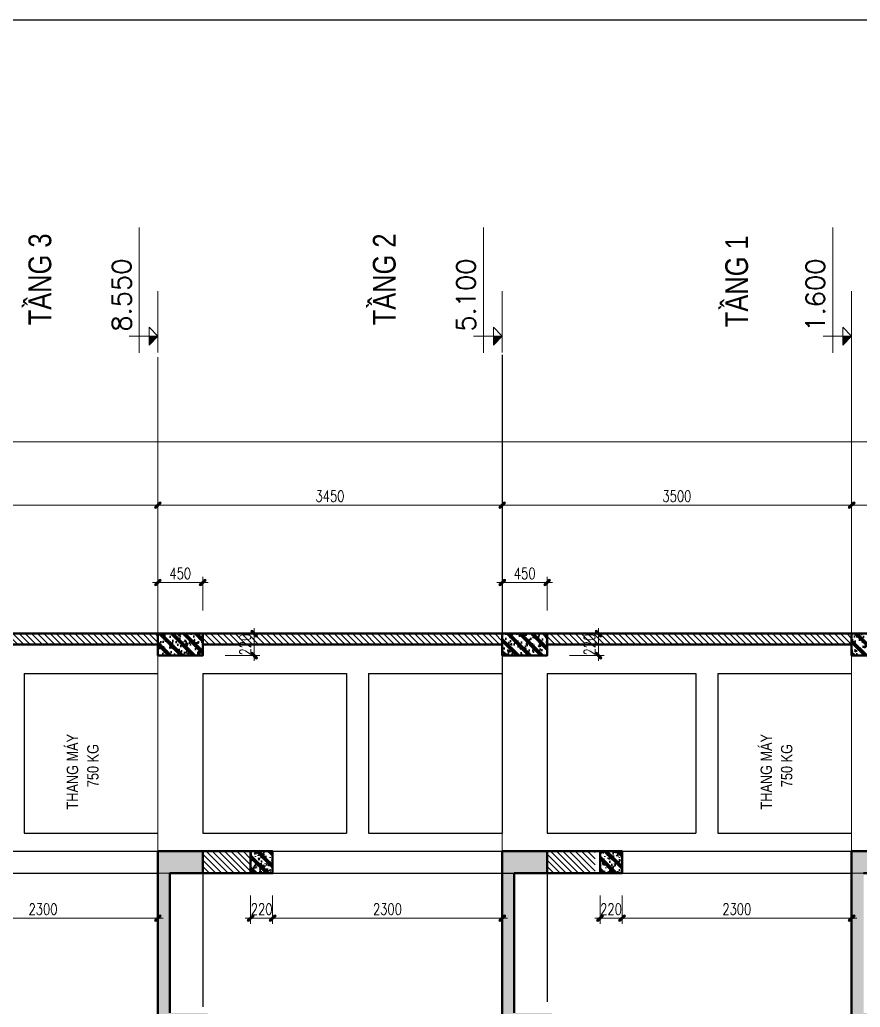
# Model space of a CAD drawing. Extents: x -165145 to 691808, y -202842 to 311040.
# Drawn here: x 63747 to 72166, y 47736 to 57630 of the extents above; entities that cross this region are included whole.
import ezdxf

# ---------------------------------------------------------------- set-up
doc = ezdxf.new("R2010")
doc.units = 0
doc.header["$LTSCALE"] = 10
doc.header["$MEASUREMENT"] = 0
for name, pattern in [('ACAD_ISO04W100', [30, 24, -3, 0, -3]), ('HIDDEN', [2.3807, 1.587, -0.7937]), ('TIM', [26.01, 10, -3, 0.01, -3, 10])]:
    doc.linetypes.add(name, pattern=pattern)
doc.layers.get('0').update_dxf_attribs({"linetype": 'CONTINUOUS'})
doc.layers.get('Defpoints').update_dxf_attribs({"color": 5, "linetype": 'CONTINUOUS'})
for name, color, linetype, lineweight in [('ARROWS', 1, 'CONTINUOUS', 0), ('DIM', 8, 'CONTINUOUS', 13), ('GE_KC_NETKHUAT', 9, 'HIDDEN', 20), ('netchia', 2, 'CONTINUOUS', 20), ('TEXT', 4, 'CONTINUOUS', 20), ('THAY', 147, 'CONTINUOUS', 25), ('TIM TRUC', 8, 'ACAD_ISO04W100', 5), ('TRUC', 251, 'TIM', 5), ('wall', 7, 'CONTINUOUS', 50)]:
    doc.layers.add(name, color=color, linetype=linetype, lineweight=lineweight)
doc.styles.add('ROMANS', font='romans', dxfattribs={"width": 0.75, "bigfont": 'vns'})
doc.styles.add('VNCC-Arial', font='arial.ttf', dxfattribs={"width": 0.8})
doc.dimstyles.new('fit0.75', dxfattribs={"dimscale": 0.5625, "dimtxt": 200, "dimasz": 75, "dimexe": 100, "dimexo": 400, "dimgap": 0.03, "dimtad": 0, "dimdec": 0, "dimdsep": 46, "dimtxsty": 'ROMANS', "dimblk": 'alex', "dimcen": 150, "dimclrd": 8, "dimclre": 8, "dimclrt": 7, "dimaunit": 1, "dimadec": 0, "dimazin": 0, "dimtfac": 0.072, "dimtdec": 0, "dimtix": 1, "dimtmove": 2, "dimatfit": 3, "dimldrblk": 'a-01', "dimfxl": 100, "dimtvp": 0.8, "dimtolj": 1, "dimarcsym": 0})
pattern_1 = [(50, (17468.87, 11417.71), (143.452, -12.5504), [15, -165]), (355, (17468.87, 11417.71), (-27.7503, 150.4384), [12, -132]), (100.4514, (17480.82, 11416.66), (115.7019, 137.888), [12.748, -140.2284]), (46.1842, (17468.87, 11457.7), (213.4482, -33.1038), [22.5, -247.5]), (96.6356, (17486.66, 11454.95), (186.9325, 194.8236), [19.122, -210.3426]), (351.1842, (17468.87, 11457.7), (186.9324, 194.8237), [18, -198]), (21, (17488.87, 11447.71), (119.3814, -80.5238), [15, -165]), (326, (17488.87, 11447.71), (48.663, 145.03), [12, -132]), (71.4514, (17498.82, 11441), (168.0445, 64.506), [12.748, -140.2284]), (37.5, (17468.87, 11417.71), (2.43197, 66.57877), [0, -130.4, 0, -134, 0, -132.5]), (7.5, (17468.87, 11417.71), (52.6139, 78.88234), [0, -76.4, 0, -127.4, 0, -50.5]), (327.5, (17424.27, 11417.71), (106.7645, -4.51097), [0, -50, 0, -156, 0, -207]), (317.5, (17404.27, 11417.71), (116.6372, 20.021), [0, -65, 0, -103.6, 0, -147]), (45, (17468.87, 11417.71), (-60.1041, 60.1041), []), (45, (17468.87, 11442.21), (-60.1041, 60.1041), [])]

# ---------------------------------------------------------------- blocks, each defined once
blk = doc.blocks.new('alex')
at = {"layer": 'ARROWS'}
h = blk.add_hatch(color=1, dxfattribs=at)
edge = h.paths.add_edge_path()
edge.add_line((0.4, 0.74), (-0.74, -0.4))
edge.add_ellipse((-0.57, -0.57), major_axis=(0.17, 0.17), ratio=1, start_angle=90, end_angle=270)
edge.add_line((-0.4, -0.74), (0.74, 0.4))
edge.add_ellipse((0.57, 0.57), major_axis=(0.17, 0.17), ratio=1, start_angle=270, end_angle=450)
blk.add_lwpolyline([(0.4, 0.74), (-0.74, -0.4, 1), (-0.4, -0.74), (0.74, 0.4, 1)], format="xyb", close=True, dxfattribs=at)
at = {"layer": 'netchia', "color": 2}
for p, q in [((1.27, 0), (-1.27, 0)), ((0, -1.27), (0, 1.27))]:
    blk.add_line(p, q, dxfattribs=at)
blk = doc.blocks.new('*D2749')
at = {"layer": 'Defpoints', "color": 0, "ltscale": 3, "transparency": 16777216}
for p in [(72427.1, 48589.4), (72427.1, 48139.4), (72931.3, 48139.4)]:
    blk.add_point(p, dxfattribs=at)
at = {"layer": 'DIM', "color": 8, "lineweight": -2, "ltscale": 3, "transparency": 16777216}
for p, q in [((72652.1, 48589.4), (72987.6, 48589.4)), ((72931.3, 48547.2), (72931.3, 48181.6)), ((72652.1, 48139.4), (72987.6, 48139.4))]:
    blk.add_line(p, q, dxfattribs=at)
at = {"layer": 'DIM', "color": 8, "lineweight": -2, "ltscale": 3, "transparency": 16777216, "xscale": 42.1875, "yscale": 42.1875, "zscale": 42.1875}
for p, rotation in [((72931.3, 48589.4), 90.00043988019083), ((72931.3, 48139.4), 270.0004398801908)]:
    blk.add_blockref('alex', p, dxfattribs=dict(at, rotation=rotation))
at = {"layer": 'DIM', "color": 7, "ltscale": 3, "transparency": 16777216, "insert": (73021.3, 48364.4), "char_height": 112.5, "attachment_point": 5, "rotation": 270.00044, "style": 'ROMANS'}
blk.add_mtext('\\A1;450', dxfattribs=at)
blk = doc.blocks.new('a-01')
at = {"layer": 'ARROWS'}
blk.add_hatch(color=256, dxfattribs=at).paths.add_polyline_path([(-1.8, 0.49), (-1.8, -0.49), (0, 0)])
at = {"layer": 'netchia'}
blk.add_lwpolyline([(-1.8, 0.49), (-1.8, -0.49), (0, 0), (0, 0)], close=True, dxfattribs=at)
blk = doc.blocks.new('*D2767')
at = {"layer": 'Defpoints', "color": 0, "ltscale": 3, "transparency": 16777216}
for p in [(72427.1, 45139.4), (72427.1, 44689.4), (72931.4, 44689.4)]:
    blk.add_point(p, dxfattribs=at)
at = {"layer": 'DIM', "color": 8, "lineweight": -2, "ltscale": 3, "transparency": 16777216}
for p, q in [((72652.1, 45139.4), (72987.6, 45139.4)), ((72931.4, 45097.2), (72931.4, 44731.6)), ((72652.1, 44689.4), (72987.6, 44689.4))]:
    blk.add_line(p, q, dxfattribs=at)
at = {"layer": 'DIM', "color": 8, "lineweight": -2, "ltscale": 3, "transparency": 16777216, "xscale": 42.1875, "yscale": 42.1875, "zscale": 42.1875}
for p, rotation in [((72931.4, 45139.4), 90.00043988019083), ((72931.4, 44689.4), 270.0004398801908)]:
    blk.add_blockref('alex', p, dxfattribs=dict(at, rotation=rotation))
at = {"layer": 'DIM', "color": 7, "ltscale": 3, "transparency": 16777216, "insert": (73021.4, 44914.4), "char_height": 112.5, "attachment_point": 5, "rotation": 270.00044, "style": 'ROMANS'}
blk.add_mtext('\\A1;450', dxfattribs=at)
blk = doc.blocks.new('*D2771')
at = {"layer": 'Defpoints', "color": 0, "ltscale": 3, "transparency": 16777216}
for p in [(70019, 43939.4), (69568.6, 41639.4), (70019, 41639.4)]:
    blk.add_point(p, dxfattribs=at)
at = {"layer": 'DIM', "color": 8, "lineweight": -2, "ltscale": 3, "transparency": 16777216}
for p, q in [((69794, 43939.4), (69512.4, 43939.4)), ((69568.6, 43897.2), (69568.6, 41681.6)), ((69794, 41639.4), (69512.4, 41639.4))]:
    blk.add_line(p, q, dxfattribs=at)
at = {"layer": 'DIM', "color": 8, "lineweight": -2, "ltscale": 3, "transparency": 16777216, "xscale": 42.1875, "yscale": 42.1875, "zscale": 42.1875}
for p, rotation in [((69568.6, 43939.4), 90.00043988019083), ((69568.6, 41639.4), 270.0004398801908)]:
    blk.add_blockref('alex', p, dxfattribs=dict(at, rotation=rotation))
at = {"layer": 'DIM', "color": 7, "ltscale": 3, "transparency": 16777216, "insert": (69658.6, 42789.4), "char_height": 112.5, "attachment_point": 5, "rotation": 270.00044, "style": 'ROMANS'}
blk.add_mtext('\\A1;2300', dxfattribs=at)
blk = doc.blocks.new('*D2772')
at = {"layer": 'Defpoints', "color": 0, "ltscale": 3, "transparency": 16777216}
for p in [(70019, 44159.4), (69568.6, 43939.4), (70019, 43939.4)]:
    blk.add_point(p, dxfattribs=at)
at = {"layer": 'DIM', "color": 8, "lineweight": -2, "ltscale": 3, "transparency": 16777216}
for p, q in [((69794, 44159.4), (69512.4, 44159.4)), ((69568.6, 44117.2), (69568.6, 43981.6)), ((69794, 43939.4), (69512.4, 43939.4))]:
    blk.add_line(p, q, dxfattribs=at)
at = {"layer": 'DIM', "color": 8, "lineweight": -2, "ltscale": 3, "transparency": 16777216, "xscale": 42.1875, "yscale": 42.1875, "zscale": 42.1875}
for p, rotation in [((69568.6, 44159.4), 90.00043988019083), ((69568.6, 43939.4), 270.0004398801908)]:
    blk.add_blockref('alex', p, dxfattribs=dict(at, rotation=rotation))
at = {"layer": 'DIM', "color": 7, "ltscale": 3, "transparency": 16777216, "insert": (69658.6, 44049.4), "char_height": 112.5, "attachment_point": 5, "rotation": 270.00044, "style": 'ROMANS'}
blk.add_mtext('\\A1;220', dxfattribs=at)
blk = doc.blocks.new('*D2773')
at = {"layer": 'Defpoints', "color": 0, "ltscale": 3, "transparency": 16777216}
for p in [(70019, 47439.4), (69568.6, 45139.4), (70019, 45139.4)]:
    blk.add_point(p, dxfattribs=at)
at = {"layer": 'DIM', "color": 8, "lineweight": -2, "ltscale": 3, "transparency": 16777216}
for p, q in [((69794, 47439.4), (69512.3, 47439.4)), ((69568.6, 47397.2), (69568.6, 45181.6)), ((69794, 45139.4), (69512.3, 45139.4))]:
    blk.add_line(p, q, dxfattribs=at)
at = {"layer": 'DIM', "color": 8, "lineweight": -2, "ltscale": 3, "transparency": 16777216, "xscale": 42.1875, "yscale": 42.1875, "zscale": 42.1875}
for p, rotation in [((69568.6, 47439.4), 90.00043988019083), ((69568.6, 45139.4), 270.0004398801908)]:
    blk.add_blockref('alex', p, dxfattribs=dict(at, rotation=rotation))
at = {"layer": 'DIM', "color": 7, "ltscale": 3, "transparency": 16777216, "insert": (69658.6, 46289.4), "char_height": 112.5, "attachment_point": 5, "rotation": 270.00044, "style": 'ROMANS'}
blk.add_mtext('\\A1;2300', dxfattribs=at)
blk = doc.blocks.new('*D2774')
at = {"layer": 'Defpoints', "color": 0, "ltscale": 3, "transparency": 16777216}
for p in [(70019, 47659.4), (69568.6, 47439.4), (70019, 47439.4)]:
    blk.add_point(p, dxfattribs=at)
at = {"layer": 'DIM', "color": 8, "lineweight": -2, "ltscale": 3, "transparency": 16777216}
for p, q in [((69794, 47659.4), (69512.3, 47659.4)), ((69568.6, 47617.2), (69568.6, 47481.6)), ((69794, 47439.4), (69512.3, 47439.4))]:
    blk.add_line(p, q, dxfattribs=at)
at = {"layer": 'DIM', "color": 8, "lineweight": -2, "ltscale": 3, "transparency": 16777216, "xscale": 42.1875, "yscale": 42.1875, "zscale": 42.1875}
for p, rotation in [((69568.6, 47659.4), 90.00043988019083), ((69568.6, 47439.4), 270.0004398801908)]:
    blk.add_blockref('alex', p, dxfattribs=dict(at, rotation=rotation))
at = {"layer": 'DIM', "color": 7, "ltscale": 3, "transparency": 16777216, "insert": (69658.6, 47549.4), "char_height": 112.5, "attachment_point": 5, "rotation": 270.00044, "style": 'ROMANS'}
blk.add_mtext('\\A1;220', dxfattribs=at)
blk = doc.blocks.new('*D2775')
at = {"layer": 'Defpoints', "color": 0, "ltscale": 3, "transparency": 16777216}
for p in [(70019, 50889.4), (69568.6, 48589.4), (70019, 48589.4)]:
    blk.add_point(p, dxfattribs=at)
at = {"layer": 'DIM', "color": 8, "lineweight": -2, "ltscale": 3, "transparency": 16777216}
for p, q in [((69794, 50889.4), (69512.3, 50889.4)), ((69568.5, 50847.2), (69568.6, 48631.6)), ((69794, 48589.4), (69512.3, 48589.4))]:
    blk.add_line(p, q, dxfattribs=at)
at = {"layer": 'DIM', "color": 8, "lineweight": -2, "ltscale": 3, "transparency": 16777216, "xscale": 42.1875, "yscale": 42.1875, "zscale": 42.1875}
for p, rotation in [((69568.5, 50889.4), 90.00043988019083), ((69568.6, 48589.4), 270.0004398801908)]:
    blk.add_blockref('alex', p, dxfattribs=dict(at, rotation=rotation))
at = {"layer": 'DIM', "color": 7, "ltscale": 3, "transparency": 16777216, "insert": (69658.6, 49739.4), "char_height": 112.5, "attachment_point": 5, "rotation": 270.00044, "style": 'ROMANS'}
blk.add_mtext('\\A1;2300', dxfattribs=at)
blk = doc.blocks.new('*D2789')
at = {"layer": 'Defpoints', "color": 0, "ltscale": 3, "transparency": 16777216}
for p in [(72427.1, 41639.4), (73706.6, 41639.4), (72427.2, 40039.8)]:
    blk.add_point(p, dxfattribs=at)
at = {"layer": 'DIM', "color": 8, "lineweight": -2, "ltscale": 3, "transparency": 16777216}
for p, q in [((72652.1, 41639.4), (73762.8, 41639.4)), ((73706.6, 40082), (73706.6, 41597.2)), ((72652.2, 40039.8), (73762.9, 40039.9))]:
    blk.add_line(p, q, dxfattribs=at)
at = {"layer": 'DIM', "color": 8, "lineweight": -2, "ltscale": 3, "transparency": 16777216, "xscale": 42.1875, "yscale": 42.1875, "zscale": 42.1875}
for p, rotation in [((73706.6, 41639.4), 90.00043988019083), ((73706.6, 40039.9), 270.0004398801908)]:
    blk.add_blockref('alex', p, dxfattribs=dict(at, rotation=rotation))
at = {"layer": 'DIM', "color": 7, "ltscale": 3, "transparency": 16777216, "insert": (73796.6, 40839.6), "char_height": 112.5, "attachment_point": 5, "rotation": 270.00044, "style": 'ROMANS'}
blk.add_mtext('\\A1;1600', dxfattribs=at)
blk = doc.blocks.new('*D2790')
at = {"layer": 'Defpoints', "color": 0, "ltscale": 3, "transparency": 16777216}
for p in [(72427.1, 45139.8), (73706.6, 45139.8), (72427.1, 41639.4)]:
    blk.add_point(p, dxfattribs=at)
at = {"layer": 'DIM', "color": 8, "lineweight": -2, "ltscale": 3, "transparency": 16777216}
for p, q in [((72652.1, 45139.8), (73762.8, 45139.8)), ((73706.6, 41681.6), (73706.6, 45097.6)), ((72652.1, 41639.4), (73762.8, 41639.4))]:
    blk.add_line(p, q, dxfattribs=at)
at = {"layer": 'DIM', "color": 8, "lineweight": -2, "ltscale": 3, "transparency": 16777216, "xscale": 42.1875, "yscale": 42.1875, "zscale": 42.1875}
for p, rotation in [((73706.6, 45139.8), 90.00043988019083), ((73706.6, 41639.4), 270.0004398801908)]:
    blk.add_blockref('alex', p, dxfattribs=dict(at, rotation=rotation))
at = {"layer": 'DIM', "color": 7, "ltscale": 3, "transparency": 16777216, "insert": (73796.6, 43389.6), "char_height": 112.5, "attachment_point": 5, "rotation": 270.00044, "style": 'ROMANS'}
blk.add_mtext('\\A1;3500', dxfattribs=at)
blk = doc.blocks.new('*D2791')
at = {"layer": 'Defpoints', "color": 0, "ltscale": 3, "transparency": 16777216}
for p in [(72427.1, 48589.4), (73706.5, 48589.4), (72427.1, 45139.8)]:
    blk.add_point(p, dxfattribs=at)
at = {"layer": 'DIM', "color": 8, "lineweight": -2, "ltscale": 3, "transparency": 16777216}
for p, q in [((72652.1, 48589.4), (73762.8, 48589.4)), ((73706.6, 45182), (73706.5, 48547.2)), ((72652.1, 45139.8), (73762.8, 45139.8))]:
    blk.add_line(p, q, dxfattribs=at)
at = {"layer": 'DIM', "color": 8, "lineweight": -2, "ltscale": 3, "transparency": 16777216, "xscale": 42.1875, "yscale": 42.1875, "zscale": 42.1875}
for p, rotation in [((73706.5, 48589.4), 90.00043988019083), ((73706.6, 45139.8), 270.0004398801908)]:
    blk.add_blockref('alex', p, dxfattribs=dict(at, rotation=rotation))
at = {"layer": 'DIM', "color": 7, "ltscale": 3, "transparency": 16777216, "insert": (73796.6, 46864.6), "char_height": 112.5, "attachment_point": 5, "rotation": 270.00044, "style": 'ROMANS'}
blk.add_mtext('\\A1;3450', dxfattribs=at)
blk = doc.blocks.new('*D2792')
at = {"layer": 'Defpoints', "color": 0, "ltscale": 3, "transparency": 16777216}
for p in [(72427.1, 52039.4), (73706.5, 52039.4), (72427.1, 48589.4)]:
    blk.add_point(p, dxfattribs=at)
at = {"layer": 'DIM', "color": 8, "lineweight": -2, "ltscale": 3, "transparency": 16777216}
for p, q in [((72652.1, 52039.4), (73762.8, 52039.4)), ((73706.5, 48631.6), (73706.5, 51997.2)), ((72652.1, 48589.4), (73762.8, 48589.4))]:
    blk.add_line(p, q, dxfattribs=at)
at = {"layer": 'DIM', "color": 8, "lineweight": -2, "ltscale": 3, "transparency": 16777216, "xscale": 42.1875, "yscale": 42.1875, "zscale": 42.1875}
for p, rotation in [((73706.5, 52039.4), 90.00043988019083), ((73706.5, 48589.4), 270.0004398801908)]:
    blk.add_blockref('alex', p, dxfattribs=dict(at, rotation=rotation))
at = {"layer": 'DIM', "color": 7, "ltscale": 3, "transparency": 16777216, "insert": (73796.5, 50314.4), "char_height": 112.5, "attachment_point": 5, "rotation": 270.00044, "style": 'ROMANS'}
blk.add_mtext('\\A1;3450', dxfattribs=at)
blk = doc.blocks.new('cot0.000')
at = {"linetype": 'ByBlock', "ltscale": 0.5}
blk.add_hatch(color=7, dxfattribs=at).paths.add_polyline_path([(0, 64.9), (-67.1, 64.9), (0, 0)])
at = {"color": 7, "linetype": 'ByBlock', "ltscale": 0.5}
for p, q in [((0, 212.1), (0, 0)), ((-123.6, 138.4), (806.7, 138.4)), ((-121.4, 0), (332.4, 0)), ((0, 0), (-67.1, 64.9)), ((-67.1, 64.9), (67.1, 64.9)), ((0, 0), (67.1, 64.9))]:
    blk.add_line(p, q, dxfattribs=at)
at = {"color": 7, "linetype": 'ByBlock', "ltscale": 0.5, "style": 'ROMANS'}
blk.add_attdef('%%P0.000', (33.1, 198.5), '', height=140.6, dxfattribs=at)
blk = doc.blocks.new('*D2804')
at = {"layer": 'Defpoints', "color": 0, "transparency": 16777216}
for p in [(72418.8, 65089.4), (72548.5, 40039.9), (74339.4, 40039.9)]:
    blk.add_point(p, dxfattribs=at)
at = {"layer": 'DIM', "color": 8, "lineweight": -2, "transparency": 16777216}
for p, q in [((72643.8, 65089.4), (74395.6, 65089.4)), ((74339.4, 65047.2), (74339.4, 40082)), ((72773.5, 40039.9), (74395.6, 40039.9))]:
    blk.add_line(p, q, dxfattribs=at)
at = {"layer": 'DIM', "color": 8, "lineweight": -2, "transparency": 16777216, "xscale": 42.1875, "yscale": 42.1875, "zscale": 42.1875}
for p, rotation in [((74339.4, 65089.4), 90), ((74339.4, 40039.9), 270)]:
    blk.add_blockref('alex', p, dxfattribs=dict(at, rotation=rotation))
at = {"layer": 'DIM', "color": 7, "transparency": 16777216, "insert": (74249.4, 52564.6), "char_height": 112.5, "attachment_point": 5, "rotation": 90, "style": 'ROMANS'}
blk.add_mtext('\\A1;25050', dxfattribs=at)
blk = doc.blocks.new('*D2807')
at = {"layer": 'Defpoints', "color": 0, "transparency": 16777216}
for p in [(72199, 48139.4), (72419, 48139.4), (72199, 47624.7)]:
    blk.add_point(p, dxfattribs=at)
at = {"layer": 'DIM', "color": 8, "lineweight": -2, "transparency": 16777216}
for p, q in [((72199, 47914.4), (72199, 47568.5)), ((72419, 47914.4), (72419, 47568.5)), ((72376.8, 47624.7), (72241.2, 47624.7))]:
    blk.add_line(p, q, dxfattribs=at)
at = {"layer": 'DIM', "color": 8, "lineweight": -2, "transparency": 16777216, "xscale": 42.1875, "yscale": 42.1875, "zscale": 42.1875, "rotation": 180}
blk.add_blockref('alex', (72199, 47624.7), dxfattribs=at)
at = {"layer": 'DIM', "color": 8, "lineweight": -2, "transparency": 16777216, "xscale": 42.1875, "yscale": 42.1875, "zscale": 42.1875}
blk.add_blockref('alex', (72419, 47624.7), dxfattribs=at)
at = {"layer": 'DIM', "color": 7, "transparency": 16777216, "insert": (72309, 47714.7), "char_height": 112.5, "attachment_point": 5, "style": 'ROMANS'}
blk.add_mtext('\\A1;220', dxfattribs=at)
blk = doc.blocks.new('*D2832')
at = {"layer": 'Defpoints', "color": 0, "transparency": 16777216}
for p in [(72199, 44689.4), (72419, 44689.4), (72199, 44174.7)]:
    blk.add_point(p, dxfattribs=at)
at = {"layer": 'DIM', "color": 8, "lineweight": -2, "transparency": 16777216}
for p, q in [((72199, 44464.4), (72199, 44118.5)), ((72419, 44464.4), (72419, 44118.5)), ((72376.8, 44174.7), (72241.2, 44174.7))]:
    blk.add_line(p, q, dxfattribs=at)
at = {"layer": 'DIM', "color": 8, "lineweight": -2, "transparency": 16777216, "xscale": 42.1875, "yscale": 42.1875, "zscale": 42.1875, "rotation": 180}
blk.add_blockref('alex', (72199, 44174.7), dxfattribs=at)
at = {"layer": 'DIM', "color": 8, "lineweight": -2, "transparency": 16777216, "xscale": 42.1875, "yscale": 42.1875, "zscale": 42.1875}
blk.add_blockref('alex', (72419, 44174.7), dxfattribs=at)
at = {"layer": 'DIM', "color": 7, "transparency": 16777216, "insert": (72309, 44264.7), "char_height": 112.5, "attachment_point": 5, "style": 'ROMANS'}
blk.add_mtext('\\A1;220', dxfattribs=at)
blk = doc.blocks.new('A$C1e1774cd')
at = {"layer": 'DIM'}
h = blk.add_hatch(dxfattribs=at)
h.set_pattern_fill('ANSI31', color=256, scale=350, style=0)
h.set_pattern_definition([(45, (-1188885, 147841.17), (-30.9359217, 30.9359217), [])])
h.paths.add_polyline_path([(17500, 5849.8), (17390, 5849.8), (17390, 2799.8), (17500, 2799.8)])
h.paths.add_polyline_path([(17499.9, 9299.8), (17389.9, 9299.8), (17390, 6299.8), (17500, 6299.8)])
h.paths.add_polyline_path([(17499.9, 12749.8), (17389.9, 12749.8), (17389.9, 9749.8), (17499.9, 9749.8)])
h.paths.add_polyline_path([(17499.9, 16199.8), (17389.9, 16199.8), (17389.9, 13199.8), (17499.9, 13199.8)])
h.paths.add_polyline_path([(17499.8, 19649.8), (17389.8, 19649.8), (17389.9, 16649.8), (17499.9, 16649.8)])
h.paths.add_polyline_path([(17389.8, 22999.8), (17389.8, 20099.8), (17499.8, 20099.8), (17499.8, 22999.8)])
h.paths.add_polyline_path([(17499.8, 25799.8), (17389.8, 25799.8), (17389.8, 23449.8), (17499.8, 23449.8)])
at = {"layer": 'DIM', "ltscale": 3}
h = blk.add_hatch(dxfattribs=at)
h.set_pattern_fill('ANSI31', color=256, scale=350, style=0)
h.set_pattern_definition([(45, (-788088.188, 258085.79), (-30.9359217, 30.9359217), [])])
h.paths.add_polyline_path([(15099.9, 9299.8), (15319.9, 9299.8), (15319.9, 8819.8), (15099.9, 8819.8)])
h = blk.add_hatch(dxfattribs=at)
h.set_pattern_fill('AR-SAND', color=256, scale=50, style=0)
h.set_pattern_definition([(37.5, (-788088.19, 258085.79), (-3.149668, 96.3411885), [0, -76, 0, -85, 0, -81.25]), (7.5, (-788088.19, 258085.79), (88.488835, 141.107303), [0, -41, 0, -68.5, 0, -26.25]), (327.5, (-788149.69, 258085.79), (155.707093, 0.282953), [0, -25, 0, -90, 0, -117.5]), (317.5, (-788149.69, 258085.79), (150.30633, 43.883778), [0, -12.5, 0, -59, 0, -67.5])])
h.paths.add_polyline_path([(15099.9, 8819.8), (15319.9, 8819.8), (15319.9, 8599.8), (15099.9, 8599.8)])
h = blk.add_hatch(dxfattribs=at)
h.set_pattern_fill('ANSI31', color=256, scale=350, style=0)
h.set_pattern_definition([(45, (-788088.187, 254635.79), (-30.9359217, 30.9359217), [])])
h.paths.add_polyline_path([(15100, 5849.8), (15320, 5849.8), (15320, 5369.8), (15100, 5369.8)])
h = blk.add_hatch(dxfattribs=at)
h.set_pattern_fill('AR-SAND', color=256, scale=50, style=0)
h.set_pattern_definition([(37.5, (-788088.19, 254585.79), (-3.149668, 96.3411885), [0, -76, 0, -85, 0, -81.25]), (7.5, (-788088.19, 254585.79), (88.488835, 141.107303), [0, -41, 0, -68.5, 0, -26.25]), (327.5, (-788149.69, 254585.79), (155.707093, 0.282953), [0, -25, 0, -90, 0, -117.5]), (317.5, (-788149.69, 254585.79), (150.30633, 43.883778), [0, -12.5, 0, -59, 0, -67.5])])
h.paths.add_polyline_path([(15100, 5319.8), (15320, 5319.8), (15320, 5099.8), (15100, 5099.8)])
at = {"layer": 'wall', "true_color": 0x79c3b8}
h = blk.add_hatch(dxfattribs=at)
h.set_pattern_fill('BT-01', color=123, scale=20, pattern_type=2)
h.set_pattern_definition([(50, (17468.98, 1068.1), (143.452, -12.5504), [15, -165]), (355, (17468.98, 1068.1), (-27.7503, 150.4384), [12, -132]), (100.4514, (17480.93, 1067.05), (115.7019, 137.8879), [12.748, -140.2284]), (46.1842, (17468.98, 1108.1), (213.4482, -33.1038), [22.5, -247.5]), (96.6356, (17486.76, 1105.34), (186.9325, 194.8236), [19.122, -210.3426]), (351.1842, (17468.98, 1108.1), (186.9324, 194.8237), [18, -198]), (21, (17488.98, 1098.1), (119.3814, -80.5238), [15, -165]), (326, (17488.98, 1098.1), (48.6631, 145.03), [12, -132]), (71.4514, (17498.92, 1091.39), (168.0445, 64.5061), [12.748, -140.2284]), (37.5, (17468.976, 1068.096), (2.43197, 66.57877), [0, -130.4, 0, -134, 0, -132.5]), (7.5, (17468.976, 1068.096), (52.6139, 78.88234), [0, -76.4, 0, -127.4, 0, -50.5]), (327.5, (17424.376, 1068.096), (106.76449, -4.51097), [0, -50, 0, -156, 0, -207]), (317.5, (17404.38, 1068.1), (116.63723, 20.021), [0, -65, 0, -103.6, 0, -147]), (45, (17468.976, 1068.1), (-60.10408, 60.10408), []), (45, (17468.976, 1092.6), (-60.10408, 60.10408), [])])
h.paths.add_polyline_path([(700, 9750.1), (15320, 9750.2), (15320, 9300.2), (15100, 9300.2), (15100, 9630.2), (13699.9, 9630.8), (13699.9, 9250.8), (13399.9, 9250.8), (13399.9, 9630.8), (10000.3, 9630.1), (10000.3, 9250.1), (9700.3, 9250.1), (9700.3, 9630.1), (6400.8, 9630.1), (6400.8, 9250.5), (6100.8, 9250.5), (6100.8, 9630.1), (2950, 9630.1), (2950, 9250.1), (2650, 9250.1), (2650, 9630.1), (850, 9630.1), (850, 9300.1), (700, 9300.1)])
h = blk.add_hatch(dxfattribs=at)
h.set_pattern_fill('BT-01', color=123, scale=20, pattern_type=2)
h.set_pattern_definition(pattern_1)
h.paths.add_polyline_path([(17499.9, 9629.8), (17499.9, 9749.8), (17389.9, 9749.8), (17279.9, 9749.8), (17279.9, 9299.8), (17499.9, 9299.8)])
h = blk.add_hatch(dxfattribs=at)
h.set_pattern_fill('BT-01', color=123, scale=20, pattern_type=2)
h.set_pattern_definition(pattern_1)
h.paths.add_polyline_path([(15099.9, 8819.8), (15099.9, 8599.8), (15319.9, 8599.8), (15319.9, 8819.8)])
h = blk.add_hatch(dxfattribs=at)
h.set_pattern_fill('BT-01', color=123, scale=20, pattern_type=2)
h.set_pattern_definition([(50, (17469.01, -2382.29), (143.452, -12.5504), [15, -165]), (355, (17469.01, -2382.29), (-27.7503, 150.4384), [12, -132]), (100.4514, (17480.97, -2383.34), (115.7019, 137.8879), [12.748, -140.2284]), (46.1842, (17469.01, -2342.3), (213.4482, -33.1038), [22.5, -247.5]), (96.6356, (17486.8, -2345.05), (186.9325, 194.8236), [19.122, -210.3426]), (351.1842, (17469, -2342.3), (186.9324, 194.8237), [18, -198]), (21, (17489.01, -2352.29), (119.3814, -80.5238), [15, -165]), (326, (17489.01, -2352.29), (48.6631, 145.03), [12, -132]), (71.4514, (17498.96, -2359), (168.0445, 64.5061), [12.748, -140.2284]), (37.5, (17469.01, -2382.29), (2.43197, 66.57877), [0, -130.4, 0, -134, 0, -132.5]), (7.5, (17469.01, -2382.29), (52.6139, 78.88234), [0, -76.4, 0, -127.4, 0, -50.5]), (327.5, (17424.41, -2382.29), (106.76449, -4.51097), [0, -50, 0, -156, 0, -207]), (317.5, (17404.41, -2382.29), (116.63723, 20.021), [0, -65, 0, -103.6, 0, -147]), (45, (17469.01, -2382.29), (-60.10408, 60.10408), []), (45, (17469.01, -2357.79), (-60.10408, 60.10408), [])])
h.paths.add_polyline_path([(700.1, 6299.7), (15320, 6299.8), (15320, 5849.8), (15100, 5849.8), (15100, 6179.8), (13699.9, 6180.4), (13699.9, 5800.4), (13399.9, 5800.4), (13399.9, 6180.4), (10000.3, 6179.7), (10000.3, 5799.8), (9700.3, 5799.8), (9700.3, 6179.8), (6400.8, 6179.7), (6400.8, 5800.1), (6100.8, 5800.1), (6100.8, 6179.7), (2950, 6179.7), (2950, 5799.7), (2650, 5799.7), (2650, 6179.7), (850.1, 6179.7), (850.1, 5849.7), (700.1, 5849.7)])
h = blk.add_hatch(dxfattribs=at)
h.set_pattern_fill('BT-01', color=123, scale=20, pattern_type=2)
h.set_pattern_definition(pattern_1)
h.paths.add_polyline_path([(17500, 6179.8), (17500, 6299.8), (17390, 6299.8), (17280, 6299.8), (17280, 5849.8), (17500, 5849.8)])
h = blk.add_hatch(dxfattribs=at)
h.set_pattern_fill('BT-01', color=123, scale=20, pattern_type=2)
h.set_pattern_definition(pattern_1)
h.paths.add_polyline_path([(15100, 5099.8), (15320, 5099.8), (15320, 5319.8), (15100, 5319.8)])
h = blk.add_hatch(dxfattribs=at)
h.set_pattern_fill('BT-01', color=123, scale=20, pattern_type=2)
h.set_pattern_definition([(50, (17469.05, -5882.31), (143.452, -12.5504), [15, -165]), (355, (17469.05, -5882.31), (-27.7503, 150.4384), [12, -132]), (100.4514, (17481, -5883.36), (115.7019, 137.8879), [12.748, -140.2284]), (46.1842, (17469.05, -5842.31), (213.4482, -33.1038), [22.5, -247.5]), (96.6356, (17486.83, -5845.07), (186.9325, 194.8236), [19.122, -210.3426]), (351.1842, (17469.05, -5842.3), (186.9324, 194.8237), [18, -198]), (21, (17489.05, -5852.31), (119.3814, -80.5238), [15, -165]), (326, (17489.05, -5852.31), (48.663, 145.03), [12, -132]), (71.4514, (17499, -5859.02), (168.0445, 64.5061), [12.748, -140.2284]), (37.5, (17469.047, -5882.31), (2.43197, 66.57877), [0, -130.4, 0, -134, 0, -132.5]), (7.5, (17469.05, -5882.31), (52.6139, 78.88234), [0, -76.4, 0, -127.4, 0, -50.5]), (327.5, (17424.447, -5882.31), (106.76449, -4.51097), [0, -50, 0, -156, 0, -207]), (317.5, (17404.45, -5882.31), (116.63723, 20.021), [0, -65, 0, -103.6, 0, -147]), (45, (17469.05, -5882.31), (-60.10408, 60.10408), []), (45, (17469.05, -5857.81), (-60.10408, 60.10408), [])])
h.paths.add_polyline_path([(4380, 2799.7), (4380, 2679.7), (6100.8, 2679.7), (6100.8, 2300.1), (6400.8, 2300.1), (6400.8, 2679.7), (9700.4, 2679.7), (9700.4, 2299.7), (10000.4, 2299.7), (10000.4, 2679.7), (13400, 2680.4), (13400, 2300.4), (13700, 2300.4), (13700, 2680.4), (15100, 2679.8), (15100, 2349.8), (15320, 2349.8), (15320, 2799.8)])
h = blk.add_hatch(dxfattribs=at)
h.set_pattern_fill('BT-01', color=123, scale=20, pattern_type=2)
h.set_pattern_definition(pattern_1)
h.paths.add_polyline_path([(17500, 2799.8), (17390, 2799.8), (17280, 2799.8), (17280, 2349.8), (17500, 2349.8)])
at = {"layer": 'THAY', "ltscale": 0.05}
for p, q in [((15099.8, 23449.8), (15099.9, 9749.8)), ((15319.8, 23449.8), (15319.9, 9749.8)), ((17499.8, 23449.8), (17499.9, 9749.8)), ((15499.9, 11089.8), (15499.9, 9749.8)), ((17099.9, 11089.8), (15499.9, 11089.8)), ((17099.9, 11089.8), (17099.9, 9749.8)), ((15319.9, 9749.8), (15320, 0.2)), ((15099.9, 9629.8), (15100, 2799.8)), ((17499.9, 9629.8), (17500, 2799.8)), ((15319.9, 9299.8), (13759.9, 9300.4)), ((15499.9, 9299.8), (15499.9, 7859.8)), ((17099.9, 9299.8), (15499.9, 9299.8)), ((17099.9, 9299.8), (17099.9, 7859.8)), ((17499.9, 9299.8), (17279.9, 9299.8)), ((17099.9, 7859.8), (15499.9, 7859.8)), ((15499.9, 7639.8), (15500, 6300.3)), ((17099.9, 7639.8), (15499.9, 7639.8)), ((17099.9, 7639.8), (17100, 6299.8)), ((20293.5, 6300.3), (15500, 6300.3)), ((17500, 6300.3), (17280, 6300.3)), ((15320, 5849.8), (13809.9, 5850.4)), ((15500, 5849.8), (15500, 4359.8)), ((17100, 5849.8), (15500, 5849.8)), ((17100, 5849.8), (17100, 4359.8)), ((17500, 5849.8), (17280, 5849.8)), ((17100, 4359.8), (15500, 4359.8)), ((15500, 4139.8), (15500, 2799.8)), ((17100, 4139.8), (15500, 4139.8)), ((17100, 4139.8), (17100, 2799.8))]:
    blk.add_line(p, q, dxfattribs=at)
at = {"layer": 'TIM TRUC', "ltscale": 0.05}
for p, q in [((20270.1, 9750.3), (-2584, 9750)), ((20270.1, 9749.8), (-2584, 9749.7)), ((17500, 6300.3), (-2583.9, 6300)), ((17500, 6299.8), (-2583.9, 6299.7)), ((20317.3, 2799.8), (-2517.1, 2799.7))]:
    blk.add_line(p, q, dxfattribs=at)
at = {"layer": 'TRUC', "ltscale": 0.05}
for p, q in [((15099.6, 26250.2), (15100.1, -2458.8)), ((17499.6, 26250.3), (17500.1, -2458.7)), ((20317.3, 2800.3), (-2517.1, 2800))]:
    blk.add_line(p, q, dxfattribs=at)
at = {"layer": 'wall', "ltscale": 0.05}
for p, q in [((15319.9, 9749.8), (700, 9749.7)), ((17499.9, 9749.8), (17279.9, 9749.8)), ((15099.9, 9629.8), (13699.9, 9630.4)), ((15320, 6299.8), (550, 6299.7)), ((17500, 6299.8), (17280, 6299.8)), ((15100, 6179.8), (13699.9, 6180.4)), ((15320, 2799.8), (9550.3, 2799.8)), ((17500, 2799.8), (17280, 2799.8))]:
    blk.add_line(p, q, dxfattribs=at)
for points in [[(17499.8, 23449.8), (17500, 2349.8), (17280, 2349.8), (17280, 2799.8)], [(15319.9, 9749.8), (15319.9, 9299.8), (15099.9, 9299.8), (15099.9, 9629.8)], [(17499.9, 9629.8), (17499.9, 9299.8), (17279.9, 9299.8), (17279.9, 9749.8)], [(15320, 6299.8), (15320, 5849.8), (15100, 5849.8), (15100, 6179.8)], [(17500, 6179.8), (17500, 5849.8), (17280, 5849.8), (17280, 6299.8)], [(15100, 2799.8), (15320, 2799.8)], [(15320, 2799.8), (15320, 2349.8), (15100, 2349.8), (15100, 2679.8)], [(17280, 2799.8), (17500, 2799.8)]]:
    blk.add_lwpolyline(points, dxfattribs=at)
for points in [[(17499.9, 12749.8), (17389.9, 12749.8), (17389.9, 9749.8), (17499.9, 9749.8)], [(15319.9, 9299.8), (15099.9, 9299.8), (15099.9, 8819.8), (15319.9, 8819.8)], [(17499.9, 9299.8), (17389.9, 9299.8), (17390, 6299.8), (17500, 6299.8)], [(15319.9, 8819.8), (15099.9, 8819.8), (15099.9, 8599.8), (15319.9, 8599.8)], [(15320, 5849.8), (15100, 5849.8), (15100, 5319.8), (15320, 5319.8)], [(17500, 5849.8), (17390, 5849.8), (17390, 2799.8), (17500, 2799.8)], [(15320, 5319.8), (15100, 5319.8), (15100, 5099.8), (15320, 5099.8)]]:
    blk.add_lwpolyline(points, close=True, dxfattribs=at)
at = {"layer": 'DIM', "ltscale": 0.05}
ref = blk.add_blockref('cot0.000', (20481.2, 9749.8), dxfattribs=dict(at, xscale=1.349999999860302, yscale=1.349999999860302, zscale=1.349999999860302))
ref.add_attrib('%%P0.000', '8.550', (20525.8, 10017.9), dxfattribs={"color": 7, "linetype": 'ByBlock', "ltscale": 0.5, "height": 189.84, "style": 'ROMANS'})
ref = blk.add_blockref('cot0.000', (20481.2, 6299.8), dxfattribs=dict(at, xscale=1.349999999860302, yscale=1.349999999860302, zscale=1.349999999860302))
ref.add_attrib('%%P0.000', '5.100', (20525.8, 6567.9), dxfattribs={"color": 7, "linetype": 'ByBlock', "ltscale": 0.5, "height": 189.84, "style": 'ROMANS'})
ref = blk.add_blockref('cot0.000', (20481.2, 2799.8), dxfattribs=dict(at, xscale=1.349999999860302, yscale=1.349999999860302, zscale=1.349999999860302))
ref.add_attrib('%%P0.000', '1.600', (20525.8, 3067.9), dxfattribs={"color": 7, "linetype": 'ByBlock', "ltscale": 0.5, "height": 189.84, "style": 'ROMANS'})
at = {"layer": 'TEXT', "style": 'VNCC-Arial', "width": 0.8}
for s, p in [('TẦNG 3', (20589.7, 10817.4)), ('TẦNG 2', (20589.7, 7367.4)), ('TẦNG 1', (20571, 3837.4))]:
    blk.add_text(s, height=227.81, dxfattribs=at).set_placement(p)
for s, p in [('THANG MÁY', (15738.1, 10547.7)), ('750 KG', (15961.8, 10343.4)), ('THANG MÁY', (15738.1, 3597.7)), ('750 KG', (15961.8, 3393.4))]:
    blk.add_text(s, height=113.91, rotation=0.00044, dxfattribs=at).set_placement(p)
at = {"layer": 'DIM'}
dim = blk.add_linear_dim(base=(19420.3146, 1200.2889), p1=(17499.7995, 26249.8259), p2=(17629.493, 1200.2889), angle=90, dimstyle='fit0.75', dxfattribs=at)
dim.commit()
dim.dimension.update_dxf_attribs({"geometry": '*D2804', "text_midpoint": (19330.3146, 13725.0574), "insert": (-54919.0476, -38839.5642)})
at = {"layer": 'DIM', "ltscale": 3}
for base, p1, p2, picture, middle, set_off in [((18787.5, 13199.8), (17508, 9749.8), (17508, 13199.8), '*D2792', (18877.5, 11474.8), (-54919, -38839.6)), ((14649.5, 9749.8), (15099.9, 12049.8), (15099.9, 9749.8), '*D2775', (14739.5, 10899.8), (-54919, -38839.6)), ((18012.3, 9299.8), (17508, 9749.8), (17508, 9299.8), '*D2749', (18102.3, 9524.8), (-54919, -38839.6)), ((18787.4961, 9749.8301), (17508.0727, 6300.2615), (17508.0462, 9749.8203), '*D2791', (18877.5093, 8025.0514), (-54919.0476, -38839.5642)), ((14649.5, 8599.8), (15099.9, 8819.8), (15099.9, 8599.8), '*D2774', (14739.5, 8709.8), (-54919, -38839.6)), ((14649.5, 6299.8), (15099.9, 8599.8), (15100, 6299.8), '*D2773', (14739.5, 7449.8), (-54919, -38839.6)), ((18787.5226, 6300.2713), (17508.0996, 2799.8203), (17508.0727, 6300.2615), '*D2790', (18877.536, 4550.0514), (-54919.0476, -38839.5642)), ((18012.3, 5849.8), (17508.1, 6299.8), (17508.1, 5849.8), '*D2767', (18102.3, 6074.8), (-54919, -38839.6)), ((14649.6, 5099.8), (15100, 5319.8), (15100, 5099.8), '*D2772', (14739.6, 5209.8), (-54919, -38839.6)), ((14649.6, 2799.8), (15100, 5099.8), (15100, 2799.8), '*D2771', (14739.6, 3949.8), (-54919, -38839.6)), ((18787.5493, 2799.8301), (17508.1154, 1200.2838), (17508.0996, 2799.8203), '*D2789', (18877.5554, 2000.0625), (-54919.0476, -38839.5642))]:
    dim = blk.add_linear_dim(base=base, p1=p1, p2=p2, angle=90.00044, dimstyle='fit0.75', dxfattribs=at)
    dim.commit()
    dim.dimension.update_dxf_attribs({"geometry": picture, "text_midpoint": middle, "insert": set_off})
at = {"layer": 'DIM'}
for base, p1, p2, picture, middle in [((17279.9, 8785.2), (17499.9, 9299.8), (17279.9, 9299.8), '*D2807', (17389.9, 8875.2)), ((17280, 5335.2), (17500, 5849.8), (17280, 5849.8), '*D2832', (17390, 5425.2))]:
    dim = blk.add_linear_dim(base=base, p1=p1, p2=p2, dimstyle='fit0.75', dxfattribs=at)
    dim.commit()
    dim.dimension.update_dxf_attribs({"geometry": picture, "text_midpoint": middle, "insert": (-54919, -38839.6)})

msp = doc.modelspace()

# ---------------------------------------------------------------- linework, layer by layer
at = {"layer": 'Defpoints'}
msp.add_lwpolyline([(45028.61403, 57630.46775), (79528.61403, 57630.46775), (79528.61403, 28930.46775), (45028.61403, 28930.46775)], close=True, dxfattribs=at)

# ---------------------------------------------------------------- block references
at = {"layer": 'GE_KC_NETKHUAT', "rotation": 90}
msp.add_blockref('A$C1e1774cd', (74879.76299, 33979.75393), dxfattribs=at)

doc.saveas('drawing.dxf')
